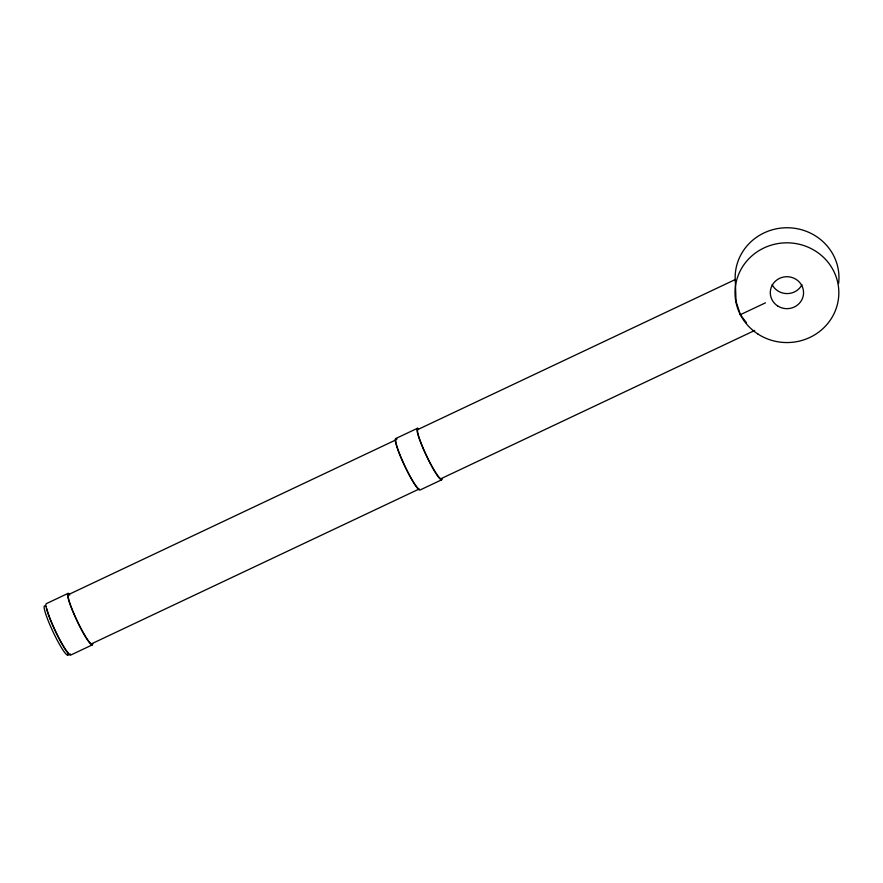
<?xml version="1.0" encoding="UTF-8"?>
<svg xmlns="http://www.w3.org/2000/svg" width="883" height="883" viewBox="0 0 883 883"><rect width="100%" height="100%" fill="white"/><g stroke="black" fill="none" stroke-linecap="round" stroke-linejoin="round"><path stroke-width="1.32" d="M417.361 429.756L735.285 279.536L735.407 280.573M68.013 593.409L46.313 603.663A28.455 3.543 64.7 0 0 55.121 630.672A28.455 3.543 64.7 0 0 70.563 655.142L92.262 644.888M395.705 438.575L417.405 428.321M68.267 594.7L396.169 439.767M736.025 301.368L740.362 314.69L765.473 302.836M67.737 655.065L70.232 653.884M91.424 643.873L419.326 488.939M440.518 478.917L754.711 330.463M441.643 479.8L419.955 490.054A28.455 3.543 64.7 0 1 402.957 462.217A28.455 3.543 64.7 0 1 396.975 439.127M746.455 322.77L740.362 314.69M735.285 279.536L736.014 301.191M418.189 488.376A27.174 3.389 64.7 0 1 406.191 468.73A27.174 3.389 64.7 0 1 396.213 443.63M395.992 442.549A27.174 3.389 64.7 0 1 395.816 440.882M442.096 478.597A28.455 3.543 64.7 0 1 426.202 455.33A28.455 3.543 64.7 0 1 418.674 428.873M441.103 478.641A27.174 3.389 64.7 0 1 426.357 455.275A27.174 3.389 64.7 0 1 417.946 429.48M68.168 653.906A27.174 3.389 64.7 0 1 52.98 631.698A27.174 3.389 64.7 0 1 45.795 606.422M735.263 280.827A51.909 49.867 0.5 0 1 788.442 227.77A51.909 49.867 0.5 0 1 838.607 283.531M801.963 284.701A16.622 15.971 0.5 0 1 787.051 293.598A16.622 15.971 0.5 0 1 772.139 284.668M68.234 652.923A27.174 3.389 64.7 0 1 56.291 632.758A27.174 3.389 64.7 0 1 46.821 608.718M92.704 643.674A28.455 3.543 64.7 0 1 76.81 620.418A28.455 3.543 64.7 0 1 69.282 593.961M91.711 643.729A27.174 3.389 64.7 0 1 75.474 617.14A27.174 3.389 64.7 0 1 69.768 595.087M758.067 334.127A51.909 49.867 0.5 0 0 838.718 296.015A51.909 49.867 0.5 0 0 763.994 247.935A51.909 49.867 0.5 0 0 758.067 334.127M777.68 305.959A16.622 15.971 0.5 0 0 803.519 293.763A16.622 15.971 0.5 0 0 779.579 278.355A16.622 15.971 0.5 0 0 777.68 305.959"/></g></svg>
